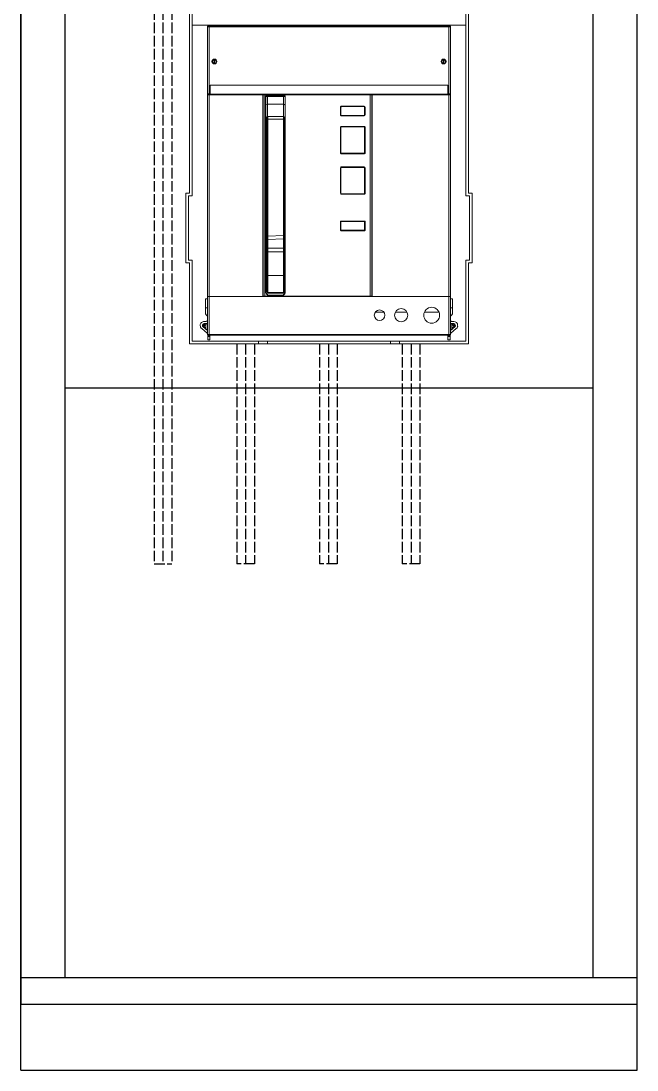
# Model space of a CAD drawing. Header units: millimetres. Extents: x -5 to 705, y -75 to 6326.
# Drawn here: x 0 to 700, y -75 to 1117 of the extents above; entities that cross this region are included whole.
import ezdxf

# ---------------------------------------------------------------- set-up
doc = ezdxf.new("R2010")
doc.units = ezdxf.units.MM
doc.header["$MEASUREMENT"] = 0
doc.linetypes.add('ACAD_ISO02W100', pattern=[15, 12, -3])

msp = doc.modelspace()

# ---------------------------------------------------------------- linework, layer by layer
for p, q in [((0, 2200), (0, 0)), ((0, 2200), (0, 0)), ((0, -75), (0, 2200)), ((700, -75), (700, 2200)), ((50, 2170), (50, 30)), ((650, 30), (650, 2170)), ((50, 700), (650, 700)), ((0, 30), (700, 30)), ((0, 0), (700, 0)), ((0, -75), (700, -75))]:
    msp.add_line(p, q)
at = {"color": 3, "linetype": 'ACAD_ISO02W100'}
for p, q in [((151.3, 1985), (151.3, 500)), ((161.3, 1985), (161.3, 500)), ((171.3, 1985), (171.3, 500)), ((245.3, 750), (245.3, 500)), ((255.3, 750), (255.3, 500)), ((265.3, 750), (265.3, 500)), ((339.3, 750), (339.3, 500)), ((349.3, 750), (349.3, 500)), ((359.3, 750), (359.3, 500)), ((433.3, 750), (433.3, 500)), ((443.3, 750), (443.3, 500)), ((453.3, 750), (453.3, 500)), ((151.3, 500), (171.3, 500)), ((265.3, 500), (245.3, 500)), ((359.3, 500), (339.3, 500)), ((453.3, 500), (433.3, 500))]:
    msp.add_line(p, q, dxfattribs=at)
at = {"lineweight": 9, "transparency": 33554687}
for points in [[(194.5, 845), (190.5, 845), (190.5, 918), (194.5, 918), (194.5, 1175), (191.5, 1175), (191.5, 921), (187.5, 921), (187.5, 842), (191.5, 842), (191.5, 750), (508.5, 750), (508.5, 842), (512.5, 842), (512.5, 921), (508.5, 921), (508.5, 1175), (505.5, 1175), (505.5, 918), (509.5, 918), (509.5, 845), (505.5, 845), (505.5, 753), (194.5, 753)], [(485, 1034.2), (485, 1043.8), (215, 1043.8), (215, 1034.2), (215, 1033.7), (485, 1033.7)], [(227.6, 1033.5), (227.6, 1033)], [(490.5, 801), (488, 801)]]:
    msp.add_lwpolyline(points, close=True, dxfattribs=at)
for points in [[(194.5, 1112), (505.5, 1112)], [(219.4, 1073.5), (219.4, 1073), (219.4, 1068.5), (219.4, 1068)], [(220.2, 1068), (220.2, 1068.5), (220.2, 1073), (220.2, 1073.5)], [(479.8, 1073.5), (479.8, 1073), (479.8, 1068.5), (479.8, 1068)], [(480.6, 1068), (480.6, 1068.5), (480.6, 1073), (480.6, 1073.5)], [(488, 1033), (486, 1033), (399, 1033), (399, 803.8), (486, 803.8), (488, 803.8), (488, 1033), (488, 1042.5)], [(212, 803.8), (214, 803.8), (274.7, 803.8), (274.7, 1033), (214, 1033), (212, 1033)], [(275.2, 1033), (273.2, 1033)], [(275.2, 1025), (274.7, 1025)], [(396.6, 804), (398.5, 804), (398.5, 1033), (396.6, 1033), (277.1, 1033), (275.2, 1033), (275.2, 804)], [(278.2, 1031.2), (278.2, 1031)], [(278.2, 1027.8), (278.2, 1031)], [(278.2, 1027.8), (278.2, 808.5), (278.2, 808)], [(279.2, 1032), (279.1, 1032)], [(398.5, 1026), (399, 1026)], [(472.4, 1033.5), (472.4, 1033)], [(299.4, 997.8), (299.4, 997.8)], [(385.6, 996.5), (390, 996.5)], [(299.4, 971), (299.4, 971)], [(398.5, 976.3), (399, 976.3)], [(398.5, 971.7), (399, 971.7)], [(398.5, 967.5), (399, 967.5)], [(275.2, 965), (274.7, 965)], [(398.5, 959.5), (399, 959.5)], [(299.4, 944.1), (299.4, 944.1)], [(385.6, 951), (385.6, 950.7), (385.6, 950.5), (385.6, 950.5)], [(398.5, 925.5), (399, 925.5)], [(299.4, 917.2), (299.4, 917.2)], [(398.5, 914.5), (399, 914.5)], [(398.5, 906), (399, 906)], [(275.2, 866.5), (274.7, 866.5)], [(278.2, 860.9), (278.2, 860.7)], [(279.4, 862.1), (279.3, 862)], [(300.2, 862), (299.5, 862)], [(398.5, 852.5), (399, 852.5)], [(300.2, 835.3), (299.4, 835.3)], [(299.4, 834.7), (299.4, 834.7), (299.4, 834.6)], [(275.2, 831.5), (274.7, 831.5)], [(299.8, 834.1), (299.9, 834.1)], [(299.9, 834), (300, 834), (300, 834), (300, 834), (300.1, 834)], [(398.5, 831), (399, 831)], [(300.2, 817.2), (299.4, 817.2)], [(299.4, 816), (299.4, 816.1)], [(209.5, 801), (212, 801), (209.5, 801), (209.5, 791), (209.5, 786), (209.5, 785.4)], [(275.2, 808), (274.7, 808)], [(275.2, 804), (277.1, 804), (396.6, 804)], [(280.1, 805.2), (280.3, 805)], [(298.7, 805.5), (298.3, 805)], [(399, 808), (398.5, 808)], [(488, 803.8), (488, 786)], [(490.5, 785.4), (490.5, 786), (490.5, 791), (490.5, 801)], [(212, 781.5), (210.5, 782.9)], [(412.4, 786), (402.6, 786)], [(438.6, 786), (425.4, 786)], [(475, 786), (458.5, 786)], [(488, 785.4), (488, 785.4)], [(489.5, 782.9), (488, 781.5)], [(205.4, 767.3), (211.5, 762.1)], [(207, 769.2), (212, 765)], [(210.2, 771.3), (210.2, 767.4), (210.2, 771.3)], [(488, 765), (493, 769.2)], [(488.5, 762.1), (494.6, 767.3)], [(489.7, 767.4), (489.7, 771.3)], [(212.2, 760.2), (212.2, 758.9), (212.2, 758.2), (212.2, 754.5), (214.7, 754.5), (214.7, 758.2), (214.7, 758.9), (214.7, 760)], [(485.2, 760), (485.2, 758.9), (485.2, 758.2), (485.2, 754.5), (487.7, 754.5), (487.7, 758.2), (487.7, 758.9)], [(487.7, 760.2), (487.7, 758.9)]]:
    msp.add_lwpolyline(points, dxfattribs=at)
for points in [[(212, 1110.3, -0.41422), (212.7, 1111), (487.3, 1111, -0.41422), (488, 1110.3), (488, 1043), (488, 1030.5), (488, 814.5), (488, 803.8), (486, 803.8), (214, 803.8), (212, 803.8), (212, 1033), (212, 1034.2), (212, 1110.3), (212, 1111), (212.7, 1111), (487.3, 1111), (488, 1111), (488, 1110.3), (488, 1034.2, -0.417715), (487.3, 1033.5), (486.1, 1033.5), (213.9, 1033.5), (212.7, 1033.5, -0.414564), (212, 1034.2)], [(279.2, 1032), (299.2, 1032, -0.414706), (300.2, 1031), (300.2, 808.4), (300.2, 808.1)], [(299.4, 809.4), (299.4, 827.4), (299.4, 854.6), (299.4, 859.6), (299.4, 870), (299.4, 873), (299.4, 1005.3), (299.4, 1007.3, 0.413711), (298.4, 1008.3), (280.4, 1008.3, 0.414706), (279.4, 1007.3), (279.4, 1005.3), (279.4, 872.5), (279.4, 869.4), (279.4, 859.6), (279.4, 854.6), (279.4, 827.4), (279.4, 809.3, 0.414706), (280.4, 808.3), (298.4, 808.3, 0.064698), (298.7, 808.3, 0.08559), (298.9, 808.4)], [(390.5, 996), (390.5, 967, -0.414706), (390, 966.5), (364, 966.5, -0.414706), (363.5, 967), (363.5, 996, -0.414706), (364, 996.5), (385.6, 996.5), (385.6, 996.6), (385.6, 996.8), (385.6, 997)], [(390.5, 950.2), (390.5, 950), (390.5, 921, -0.410301), (390, 920.5), (364, 920.5, -0.414706), (363.5, 921), (363.5, 950, -0.410301), (364, 950.5), (385.6, 950.5), (390, 950.5), (390, 950.5)], [(488, 803.8), (488, 760.7, -0.417715), (487.3, 760), (486, 760), (214, 760), (212.7, 760, -0.415966), (212, 760.7), (212, 803.8)], [(278.2, 809, 0.412994), (280.2, 807), (298.2, 807, 0.4125), (300.2, 809)], [(210.3, 775.5), (208.2, 775.5, 0.414267), (203.7, 771), (203.7, 770.7)], [(496.2, 770.7), (496.2, 771, 0.413996), (491.7, 775.5), (489.7, 775.5)], [(210.3, 773), (208.2, 773, 0.414211), (206.3, 771), (206.3, 770.7)], [(493.7, 770.7), (493.7, 771, 0.414211), (491.7, 773), (489.7, 773)]]:
    msp.add_lwpolyline(points, format="xyb", dxfattribs=at)
at = {"lineweight": 5, "transparency": 33554687}
for points in [[(213.9, 1034.2), (213.9, 1110.3), (212, 1110.3)], [(213.9, 1110.3), (486.1, 1110.3)], [(486.1, 1034.2), (486.1, 1110.3), (488, 1110.3)], [(212, 1034.2), (213.9, 1034.2), (215, 1034.2)], [(214, 760.7), (214, 803.8), (214, 1033)], [(277.1, 804), (277.1, 1033)], [(280.2, 1008.2), (280.2, 1022.2), (280.2, 1031), (279.2, 1031), (278.4, 1031), (278.2, 1031)], [(280.2, 1032), (280.2, 1031), (298.2, 1031), (298.2, 1032)], [(300.2, 1031), (300.1, 1031), (299.3, 1031), (298.2, 1031), (298.2, 1022.2), (298.2, 1008.3)], [(396.6, 804), (396.6, 1033)], [(485, 1034.2), (486.1, 1034.2), (488, 1034.2)], [(488, 760.7), (486, 760.7), (486, 803.8), (486, 1033)], [(280.2, 1022.2), (298.2, 1022.2)], [(363.5, 1019), (363, 1019), (363, 1010), (363.5, 1010)], [(390.5, 1019), (391, 1019), (391, 1010), (390.5, 1010)], [(279.4, 1005.3), (280.4, 1005.3), (280.4, 1006.7), (280.4, 1007.8), (280.4, 1008.3)], [(298.4, 1005.3), (298.4, 1006.8), (298.4, 1008), (298.4, 1008.3), (298.4, 1008.3)], [(299.4, 1005.3), (298.4, 1005.3), (298.4, 873), (299.4, 873)], [(278.2, 1000.1), (279.4, 1000.1)], [(299.5, 1000.1), (300.2, 1000.1)], [(363.5, 996), (363, 996)], [(391, 996), (391, 967), (390.5, 967)], [(390.5, 996), (391, 996)], [(364, 966), (364, 966.4), (364, 966.5), (364, 966.5)], [(278.2, 944), (279.4, 944)], [(299.5, 944), (300.2, 944)], [(363.5, 921), (363, 921), (363, 950), (363.5, 950)], [(390, 951), (385.6, 951)], [(390.5, 950), (391, 950), (391, 921), (390.5, 921)], [(363.5, 879.5), (363, 879.5), (363, 888.5), (363.5, 888.5)], [(390.5, 888.5), (391, 888.5), (391, 879.5), (390.5, 879.5)], [(298.4, 858.8), (280.4, 858.8), (280.4, 868.6), (298.4, 869.2)], [(280.4, 858.8), (280.4, 854.7)], [(298.4, 827.5), (280.4, 827.5), (280.4, 854.7), (298.4, 854.7)], [(299.5, 834.5), (299.4, 834.7), (299.4, 834.7)], [(280.4, 808.3), (280.4, 827.5)], [(299.4, 833.2), (299.5, 832.8), (299.5, 832.5), (299.6, 832.2), (299.7, 831.9), (299.9, 831.7), (300, 831.4), (300.2, 831.2)], [(299.4, 831.1), (299.7, 831.1)], [(300.2, 830.4), (299.4, 830.4)], [(300.2, 827.2), (299.4, 827.2)], [(299.6, 823.7), (299.5, 823.7), (299.4, 823.8)], [(299.4, 823.2), (299.8, 823.1), (300.2, 823)], [(300.2, 822.7), (299.4, 822.7)], [(300.2, 826.3), (299.9, 826.1), (299.7, 825.9), (299.6, 825.8), (299.5, 825.7)], [(300.2, 834.2), (299.6, 834.2)], [(300.2, 834), (300.1, 834)], [(300.2, 833.9), (300.1, 833.9)], [(299.4, 817), (299.6, 817.1), (299.8, 817.1), (300, 817.2), (300.2, 817.2)], [(399, 819), (398.5, 819)], [(298.3, 805), (280.3, 805), (280.3, 806.2), (280.2, 806.9), (280.2, 807)], [(298.2, 807), (298.2, 806.8), (298.2, 806.2), (298.3, 805)], [(209.5, 791), (212, 791)], [(490.5, 791), (488, 791)], [(208.2, 775.5), (208.2, 775.5)], [(210.2, 775.5), (210.2, 775.5)], [(489.8, 775.5), (489.7, 775.5)], [(491.8, 775.5), (491.7, 775.5)], [(206.2, 771), (207.1, 771)], [(206.2, 770.7), (207.1, 770.7)], [(208.7, 771), (207.1, 771), (207.1, 770.8), (210.2, 767.4)], [(491.3, 771), (492.9, 771), (492.9, 770.8), (489.7, 767.4)], [(491.8, 773), (491.7, 773)], [(493.7, 771), (492.9, 771)], [(493.7, 770.8), (492.9, 770.8)], [(212, 760.7), (214, 760.7), (486, 760.7)], [(214.7, 758.9), (212.2, 758.9)], [(214.7, 758.2), (212.2, 758.2)], [(214, 760), (214, 760.7)], [(270, 750), (270, 753)], [(280, 750), (280, 753)], [(420, 750), (420, 753)], [(430, 750), (430, 753)], [(485.2, 758.9), (487.7, 758.9)], [(485.2, 758.2), (487.7, 758.2)], [(486, 760), (486, 760.7)]]:
    msp.add_lwpolyline(points, dxfattribs=at)
for points in [[(391, 1019, 0.412502), (390, 1020), (364, 1020, 0.414694), (363, 1019)], [(298.4, 808.3), (298.4, 827.5), (298.4, 854.7), (298.4, 858.8), (298.4, 869.2, -0.002304), (298.4, 873), (280.4, 872.5), (280.4, 1005.3), (298.4, 1005.3)], [(363, 1010, 0.414943), (364, 1009), (390, 1009, 0.413711), (391, 1010)], [(390, 997), (385.6, 997), (364, 997, 0.415926), (363, 996), (363, 967), (363.5, 967)], [(391, 967, -0.414706), (390, 966), (364, 966, -0.415926), (363, 967)], [(363, 950, -0.412502), (364, 951), (385.6, 951)], [(364, 920.5), (364, 920.5), (364, 920.4), (364, 920), (390, 920, 0.414706), (391, 921)], [(363, 888.5, -0.416913), (364, 889.5), (390, 889.5, -0.416913), (391, 888.5)], [(279.4, 872.5), (280.4, 872.5, 0.001125), (280.4, 868.6)], [(391, 879.5, -0.414706), (390, 878.5), (364, 878.5, -0.414706), (363, 879.5)]]:
    msp.add_lwpolyline(points, format="xyb", dxfattribs=at)
at = {"lineweight": 9, "transparency": 33554687}
for points in [[(390.5, 1010), (390.5, 1019, 0.414706), (390, 1019.5), (364, 1019.5, 0.410301), (363.5, 1019), (363.5, 1010, 0.414706), (364, 1009.5), (390, 1009.5, 0.410301)], [(364, 889, 0.414706), (363.5, 888.5), (363.5, 879.5, 0.414706), (364, 879), (390, 879, 0.414706), (390.5, 879.5), (390.5, 888.5, 0.414706), (390, 889)]]:
    msp.add_lwpolyline(points, format="xyb", close=True, dxfattribs=at)
for centre, radius in [((219.8, 1070.8), 2.75), ((480.2, 1070.7), 2.75), ((407.5, 782.5), 6.01), ((432, 782.5), 7.5), ((466.7, 782.5), 9)]:
    msp.add_circle(centre, radius, dxfattribs=at)
for centre, radius, start, end in [((219.8, 1070.8), 2.25, 100.1716, 190.3308), ((480.2, 1070.7), 2.25, 100.3947, 190.1077), ((219.8, 1070.7), 2.25, 280.2935, 10.3295), ((480.2, 1070.8), 2.26, 280.405, 10.2181), ((399, 978), 0.5, 89.9519, 180.0481), ((399, 819), 0.5, 179.9492, 270.0508), ((207.5, 770.5), 1.24, 190.6667, 197.4058), ((208.8, 771), 2.62, 197.9597, 203.7492), ((204.4, 774.1), 2.97, 319.0828, 324.0098)]:
    msp.add_arc(centre, radius, start, end, dxfattribs=at)
at = {"lineweight": 5, "transparency": 33554687}
for centre, radius, start, end in [((364, 921), 0.998, 179.8802, 269.7818), ((293.3, 839.8), 14.7, 294.7594, 298.0092)]:
    msp.add_arc(centre, radius, start, end, dxfattribs=at)
for points in [[(213.9, 1111), (213.9, 1111), (213.9, 1110.7), (213.9, 1110.3)], [(486.1, 1110.3), (486.1, 1110.7), (486.1, 1111), (486.1, 1111)], [(213.9, 1034.2), (213.9, 1033.8), (213.9, 1033.5), (213.9, 1033.5)], [(486.1, 1033.5), (486.1, 1033.5), (486.1, 1033.8), (486.1, 1034.2)], [(280.2, 1022.2), (279.1, 1022.2), (278.2, 1021.7), (278.2, 1021.1)], [(300.2, 1021.1), (300.2, 1021.7), (299.3, 1022.2), (298.2, 1022.2)], [(390, 1019.5), (390, 1019.5), (390, 1019.7), (390, 1020)], [(300.2, 1000.6), (300.2, 1001), (299.9, 1001.4), (299.5, 1001.5)], [(364, 1009), (364, 1009.3), (364, 1009.5), (364, 1009.5)], [(390, 1009), (390, 1009.3), (390, 1009.5), (390, 1009.5)], [(364, 996.5), (364, 996.5), (364, 996.7), (364, 997)], [(390, 996.5), (390, 996.5), (390, 996.8), (390, 997)], [(390, 966), (390, 966.3), (390, 966.5), (390, 966.5)], [(390, 950.5), (390, 950.5), (390, 950.8), (390, 951)], [(391, 950), (391, 950.6), (390.6, 951), (390, 951)], [(300.2, 932), (300.2, 932.4), (299.9, 932.9), (299.5, 933.1)], [(300.2, 930), (300.2, 930.4), (299.9, 930.9), (299.5, 931.1)], [(300.2, 928.6), (300.2, 928.7), (299.9, 928.9), (299.5, 929)], [(390, 920), (390, 920.3), (390, 920.5), (390, 920.5)], [(279.4, 871.3), (278.7, 871.3), (278.2, 871.1), (278.2, 870.9)], [(300.2, 870.9), (300.2, 871), (299.9, 871.2), (299.5, 871.3)]]:
    msp.add_open_spline(points, degree=3, dxfattribs=at)
at = {"lineweight": 9, "transparency": 33554687}
for points in [[(488, 1110.3), (488, 1110.7), (487.7, 1111), (487.3, 1111)], [(222, 1071.2), (221.9, 1072), (221.1, 1072.8), (220.2, 1073)], [(482.4, 1071.2), (482.3, 1072), (481.5, 1072.8), (480.6, 1073)], [(217.6, 1070.4), (217.7, 1069.5), (218.5, 1068.7), (219.4, 1068.5)], [(219.4, 1068), (219.6, 1068), (220, 1068), (220.2, 1068)], [(478, 1070.4), (478.1, 1069.5), (478.9, 1068.7), (479.8, 1068.5)], [(479.8, 1068), (479.9, 1068), (480.1, 1068), (480.2, 1068)], [(217.9, 1033.5), (219, 1032.8), (220.6, 1032.8), (221.7, 1033.5)], [(279.1, 1032), (278.7, 1031.9), (278.3, 1031.6), (278.2, 1031.2)], [(478.3, 1033.5), (479.4, 1032.8), (481, 1032.8), (482.1, 1033.5)], [(390, 996.5), (390, 996.5), (390, 996.5), (390, 996.5)], [(390, 996.5), (390.1, 996.5), (390.1, 996.5), (390.1, 996.5)], [(390.1, 996.5), (390.1, 996.5), (390.1, 996.5), (390.1, 996.5)], [(390.1, 996.5), (390.1, 996.5), (390.2, 996.5), (390.2, 996.5)], [(390.2, 996.5), (390.2, 996.5), (390.2, 996.5), (390.2, 996.5)], [(390.2, 996.5), (390.2, 996.5), (390.2, 996.5), (390.2, 996.5)], [(390.2, 996.5), (390.3, 996.5), (390.3, 996.5), (390.3, 996.5)], [(390.3, 996.5), (390.3, 996.4), (390.3, 996.4), (390.3, 996.4)], [(390.3, 996.4), (390.3, 996.4), (390.3, 996.4), (390.4, 996.4)], [(390.4, 996.4), (390.4, 996.4), (390.4, 996.4), (390.4, 996.4)], [(390.4, 996.4), (390.4, 996.3), (390.4, 996.3), (390.4, 996.3)], [(390.4, 996.3), (390.4, 996.3), (390.4, 996.3), (390.4, 996.3)], [(390.4, 996.3), (390.4, 996.3), (390.4, 996.3), (390.4, 996.2)], [(390.4, 996.2), (390.5, 996.2), (390.5, 996.2), (390.5, 996.2)], [(390.5, 996.2), (390.5, 996.2), (390.5, 996.2), (390.5, 996.2)], [(390.5, 996.2), (390.5, 996.1), (390.5, 996.1), (390.5, 996.1)], [(390.5, 996.1), (390.5, 996.1), (390.5, 996.1), (390.5, 996.1)], [(390.5, 996.1), (390.5, 996.1), (390.5, 996), (390.5, 996)], [(398.5, 970), (398.5, 969.7), (398.7, 969.5), (399, 969.5)], [(390, 950.5), (390.1, 950.5), (390.1, 950.5), (390.1, 950.5)], [(390.1, 950.5), (390.1, 950.5), (390.1, 950.5), (390.1, 950.5)], [(390.1, 950.5), (390.1, 950.5), (390.2, 950.5), (390.2, 950.5)], [(390.2, 950.5), (390.2, 950.5), (390.2, 950.5), (390.2, 950.5)], [(390.2, 950.5), (390.2, 950.5), (390.2, 950.5), (390.2, 950.5)], [(390.2, 950.5), (390.3, 950.5), (390.3, 950.5), (390.3, 950.5)], [(390.3, 950.5), (390.3, 950.4), (390.3, 950.4), (390.3, 950.4)], [(390.3, 950.4), (390.3, 950.4), (390.3, 950.4), (390.4, 950.4)], [(390.4, 950.4), (390.4, 950.4), (390.4, 950.4), (390.4, 950.4)], [(390.4, 950.4), (390.4, 950.4), (390.4, 950.3), (390.4, 950.3)], [(390.4, 950.3), (390.4, 950.3), (390.4, 950.3), (390.4, 950.3)], [(390.4, 950.3), (390.4, 950.3), (390.4, 950.3), (390.4, 950.2)], [(390.5, 950.2), (390.5, 950.2), (390.5, 950.2), (390.5, 950.2)], [(390.5, 950.2), (390.5, 950.1), (390.5, 950.1), (390.5, 950.1)], [(390.5, 950.1), (390.5, 950.1), (390.5, 950.1), (390.5, 950.1)], [(390.5, 950.1), (390.5, 950.1), (390.5, 950), (390.5, 950)], [(279.3, 862), (278.8, 861.8), (278.3, 861.5), (278.2, 860.9)], [(278.2, 808), (278.5, 806.9), (279.3, 806), (280.1, 805.2)], [(300.2, 808.1), (300.1, 807.1), (299.4, 806.2), (298.7, 805.5)], [(209.5, 785.4), (209.4, 784.6), (209.9, 783.5), (210.5, 782.9)], [(210.3, 775.5), (210.9, 775.5), (211.7, 775.9), (212, 776.5)], [(212, 781.5), (212, 781.5), (212, 781.5), (212, 781.5)], [(203.7, 770.7), (203.7, 769.6), (204.4, 768), (205.4, 767.3)], [(206.3, 771.4), (206.3, 771.3), (206.2, 771.1), (206.3, 771)], [(206.3, 770.8), (206.2, 770.6), (206.3, 770.4), (206.3, 770.3)], [(206.3, 770.7), (206.2, 770.2), (206.5, 769.5), (207, 769.2)], [(206.4, 771.7), (206.4, 771.6), (206.3, 771.5), (206.3, 771.4)], [(206.6, 772.1), (206.5, 772), (206.5, 771.9), (206.4, 771.8)], [(206.4, 769.9), (206.5, 769.9), (206.5, 769.8), (206.5, 769.7)], [(206.5, 769.7), (206.6, 769.7), (206.6, 769.6), (206.6, 769.6)], [(211.6, 773.2), (210.8, 773), (210.2, 772.1), (210.2, 771.3)], [(211.6, 773.2), (210.8, 773), (210.2, 772.1), (210.2, 771.3)], [(210.2, 767.4), (210.2, 766.9), (210.5, 766.2), (211, 765.9)], [(210.2, 767.4), (210.2, 766.9), (210.5, 766.2), (211, 765.9)], [(210.3, 773), (210.7, 773), (211.6, 773.1), (212, 773.4)], [(489.7, 771.3), (489.8, 772.1), (489.2, 773), (488.4, 773.2)], [(489, 765.9), (489.5, 766.2), (489.8, 766.9), (489.7, 767.4)], [(212, 761.6), (211.9, 761.7), (211.7, 762), (211.5, 762.1)]]:
    msp.add_open_spline(points, degree=3, dxfattribs=at)
at = {"lineweight": 5, "transparency": 33554687}
for points, knots in [([(364, 1020), (364, 1019.9), (364, 1019.8), (364, 1019.6), (364, 1019.6), (364, 1019.5), (364, 1019.5), (364, 1019.5), (364, 1019.5), (364, 1019.5), (364, 1019.5), (364, 1019.5), (364, 1019.5), (364, 1019.5)], [0, 0, 0, 0, 0.000817765, 0.000817765, 0.001060487, 0.001060487, 0.001124477, 0.001124477, 0.001143708, 0.001143708, 0.001149926, 0.001149926, 0.00115425, 0.00115425, 0.00115425, 0.00115425]), ([(278.2, 1000.6), (278.2, 1000.7), (278.2, 1000.8), (278.2, 1000.9), (278.3, 1001), (278.4, 1001.2), (278.5, 1001.3), (278.8, 1001.5), (278.9, 1001.5), (279.2, 1001.6), (279.3, 1001.7), (279.4, 1001.7)], [0, 0, 0, 0, 0.000477154, 0.000477154, 0.001105931, 0.001105931, 0.002037148, 0.002037148, 0.002853253, 0.002853253, 0.003741766, 0.003741766, 0.003741766, 0.003741766]), ([(390, 997), (390.1, 997), (390.3, 997), (390.5, 996.9), (390.6, 996.9), (390.8, 996.7), (390.9, 996.6), (390.9, 996.4), (391, 996.3), (391, 996.2), (391, 996.1), (391, 996)], [0, 0, 0, 0, 0.000875435, 0.000875435, 0.001745625, 0.001745625, 0.0026709, 0.0026709, 0.003211223, 0.003211223, 0.003772153, 0.003772153, 0.003772153, 0.003772153]), ([(364, 951), (364, 950.9), (364, 950.8), (364, 950.6), (364, 950.6), (364, 950.5), (364, 950.5), (364, 950.5), (364, 950.5), (364, 950.5), (364, 950.5), (364, 950.5), (364, 950.5), (364, 950.5)], [0, 0, 0, 0, 0.000817765, 0.000817765, 0.001060487, 0.001060487, 0.001124477, 0.001124477, 0.001143708, 0.001143708, 0.001149926, 0.001149926, 0.00115425, 0.00115425, 0.00115425, 0.00115425]), ([(278.2, 932), (278.2, 932.1), (278.2, 932.2), (278.3, 932.4), (278.3, 932.5), (278.5, 932.8), (278.7, 932.9), (279, 933.2), (279.2, 933.2), (279.4, 933.3)], [0, 0, 0, 0, 0.000717353, 0.000717353, 0.001677083, 0.001677083, 0.003010689, 0.003010689, 0.004349234, 0.004349234, 0.004349234, 0.004349234]), ([(278.2, 930), (278.2, 930.1), (278.2, 930.2), (278.3, 930.4), (278.3, 930.5), (278.5, 930.8), (278.7, 930.9), (279, 931.2), (279.2, 931.3), (279.4, 931.3)], [0, 0, 0, 0, 0.000716709, 0.000716709, 0.001668528, 0.001668528, 0.002989858, 0.002989858, 0.004336565, 0.004336565, 0.004336565, 0.004336565]), ([(278.2, 928.6), (278.2, 928.6), (278.2, 928.6), (278.2, 928.6), (278.2, 928.7), (278.2, 928.7), (278.2, 928.7), (278.3, 928.8), (278.4, 928.8), (278.7, 928.9), (279, 929), (279.4, 929.1)], [0, 0, 0, 0, 0.000087804, 0.000087804, 0.000193864, 0.000193864, 0.000375103, 0.000375103, 0.00080341, 0.00080341, 0.002548891, 0.002548891, 0.002548891, 0.002548891]), ([(364, 889.5), (364, 889.4), (364, 889.3), (364, 889.1), (364, 889.1), (364, 889), (364, 889), (364, 889), (364, 889), (364, 889), (364, 889), (364, 889), (364, 889), (364, 889)], [0, 0, 0, 0, 0.000813217, 0.000813217, 0.001059185, 0.001059185, 0.001124454, 0.001124454, 0.001144116, 0.001144116, 0.001150473, 0.001150473, 0.001155055, 0.001155055, 0.001155055, 0.001155055]), ([(390, 889.5), (390, 889.4), (390, 889.3), (390, 889.1), (390, 889.1), (390, 889), (390, 889), (390, 889), (390, 889), (390, 889), (390, 889), (390, 889), (390, 889), (390, 889), (390, 889), (390, 889)], [0, 0, 0, 0, 0.000748337, 0.000748337, 0.000970301, 0.000970301, 0.00104087, 0.00104087, 0.001067023, 0.001067023, 0.00107724, 0.00107724, 0.001081404, 0.001081404, 0.001085144, 0.001085144, 0.001085144, 0.001085144]), ([(364, 879), (364, 879), (364, 879), (364, 879), (364, 879), (364, 879), (364, 879), (364, 879), (364, 879), (364, 878.9), (364, 878.7), (364, 878.5)], [0, 0, 0, 0, 0.000000854, 0.000000854, 0.0000017228, 0.0000017228, 0.0000049465, 0.0000049465, 0.0000275107, 0.0000275107, 0.000158102, 0.000158102, 0.000158102, 0.000158102]), ([(390, 879), (390, 879), (390, 879), (390, 879), (390, 879), (390, 879), (390, 879), (390, 879), (390, 879), (390, 879), (390, 879), (390, 878.9), (390, 878.7), (390, 878.5)], [0, 0, 0, 0, 0.0000019709, 0.0000019709, 0.0000044387, 0.0000044387, 0.0000089207, 0.0000089207, 0.000020244, 0.000020244, 0.0000617747, 0.0000617747, 0.000471727, 0.000471727, 0.000471727, 0.000471727]), ([(280.4, 868.6), (280.3, 868.6), (280.1, 868.7), (279.8, 868.8), (279.7, 868.8), (279.6, 869), (279.5, 869.1), (279.5, 869.2), (279.5, 869.2), (279.4, 869.3), (279.4, 869.4), (279.4, 869.4)], [0, 0, 0, 0, 0.001214472, 0.001214472, 0.002294882, 0.002294882, 0.003077454, 0.003077454, 0.003455418, 0.003455418, 0.003835394, 0.003835394, 0.003835394, 0.003835394]), ([(280.4, 858.8), (280.3, 858.8), (280.1, 858.9), (279.8, 859), (279.7, 859.1), (279.6, 859.2), (279.5, 859.3), (279.5, 859.4), (279.5, 859.4), (279.4, 859.5), (279.4, 859.6), (279.4, 859.6)], [0, 0, 0, 0, 0.001235587, 0.001235587, 0.002305692, 0.002305692, 0.003086111, 0.003086111, 0.003465041, 0.003465041, 0.003847924, 0.003847924, 0.003847924, 0.003847924]), ([(299.4, 870), (299.4, 869.9), (299.4, 869.8), (299.4, 869.7), (299.3, 869.6), (299.2, 869.5), (299.1, 869.4), (298.9, 869.3), (298.8, 869.3), (298.6, 869.2), (298.5, 869.2), (298.4, 869.2)], [0, 0, 0, 0, 0.000547199, 0.000547199, 0.001144764, 0.001144764, 0.001911213, 0.001911213, 0.002573071, 0.002573071, 0.003284068, 0.003284068, 0.003284068, 0.003284068]), ([(299.4, 859.6), (299.4, 859.5), (299.4, 859.5), (299.4, 859.3), (299.3, 859.2), (299.2, 859.1), (299.1, 859), (298.9, 858.9), (298.8, 858.9), (298.6, 858.9), (298.5, 858.8), (298.4, 858.8)], [0, 0, 0, 0, 0.000547199, 0.000547199, 0.001144764, 0.001144764, 0.001911213, 0.001911213, 0.002573071, 0.002573071, 0.003284068, 0.003284068, 0.003284068, 0.003284068]), ([(279.4, 854.6), (279.4, 854.6), (279.4, 854.6), (279.4, 854.6), (279.4, 854.6), (279.4, 854.6), (279.4, 854.6), (279.5, 854.6), (279.5, 854.6), (279.5, 854.6), (279.5, 854.6), (279.7, 854.6), (280, 854.7), (280.4, 854.7)], [0, 0, 0, 0, 0.0000039668, 0.0000039668, 0.0000091276, 0.0000091276, 0.0000188227, 0.0000188227, 0.0000442779, 0.0000442779, 0.0001428922, 0.0001428922, 0.0009106876, 0.0009106876, 0.0009106876, 0.0009106876]), ([(298.4, 854.7), (298.7, 854.7), (298.9, 854.7), (299.2, 854.6), (299.3, 854.6), (299.4, 854.6), (299.4, 854.6), (299.4, 854.6), (299.4, 854.6), (299.4, 854.6), (299.4, 854.6), (299.4, 854.6), (299.4, 854.6), (299.4, 854.6), (299.4, 854.6), (299.4, 854.6)], [0, 0, 0, 0, 0.001611351, 0.001611351, 0.002089559, 0.002089559, 0.002238904, 0.002238904, 0.002293908, 0.002293908, 0.002314517, 0.002314517, 0.002322889, 0.002322889, 0.002330587, 0.002330587, 0.002330587, 0.002330587]), ([(300.1, 833.9), (300, 833.9), (299.9, 833.9), (299.8, 834), (299.7, 834), (299.6, 834.1), (299.6, 834.2), (299.5, 834.3), (299.5, 834.4), (299.5, 834.5)], [0, 0, 0, 0, 0.000659597, 0.000659597, 0.001139193, 0.001139193, 0.001609917, 0.001609917, 0.002335517, 0.002335517, 0.002335517, 0.002335517]), ([(279.4, 827.4), (279.4, 827.4), (279.4, 827.4), (279.4, 827.4), (279.4, 827.4), (279.4, 827.4), (279.4, 827.4), (279.5, 827.4), (279.5, 827.5), (279.5, 827.5), (279.5, 827.5), (279.7, 827.5), (280, 827.5), (280.4, 827.5)], [0, 0, 0, 0, 0.0000039751, 0.0000039751, 0.0000092127, 0.0000092127, 0.0000191653, 0.0000191653, 0.000045645, 0.000045645, 0.0001503104, 0.0001503104, 0.000941092, 0.000941092, 0.000941092, 0.000941092]), ([(298.4, 827.5), (298.7, 827.5), (299, 827.5), (299.2, 827.5), (299.3, 827.5), (299.4, 827.5), (299.4, 827.5), (299.4, 827.5), (299.4, 827.5), (299.4, 827.4), (299.4, 827.4), (299.4, 827.4), (299.4, 827.4), (299.4, 827.4), (299.4, 827.4), (299.4, 827.4)], [0, 0, 0, 0, 0.001902462, 0.001902462, 0.002550134, 0.002550134, 0.002750821, 0.002750821, 0.002819142, 0.002819142, 0.002843529, 0.002843529, 0.002853424, 0.002853424, 0.002862497, 0.002862497, 0.002862497, 0.002862497]), ([(299.7, 831.1), (299.7, 831.1), (299.6, 831.2), (299.5, 831.3), (299.5, 831.4), (299.4, 831.4)], [0, 0, 0, 0, 0.0003692965, 0.0003692965, 0.0007392676, 0.0007392676, 0.0007392676, 0.0007392676]), ([(299.4, 826), (299.5, 826), (299.5, 825.9), (299.5, 825.8), (299.5, 825.8), (299.5, 825.7)], [0, 0, 0, 0, 0.0002329471, 0.0002329471, 0.0004661563, 0.0004661563, 0.0004661563, 0.0004661563]), ([(299.5, 825.7), (299.5, 825.7), (299.5, 825.7), (299.5, 825.7), (299.5, 825.7), (299.4, 825.8)], [0, 0, 0, 0, 0.00004166667, 0.00004166667, 0.0000825193, 0.0000825193, 0.0000825193, 0.0000825193]), ([(299.6, 823.7), (299.6, 823.7), (299.6, 823.6), (299.6, 823.5), (299.6, 823.5), (299.5, 823.4), (299.5, 823.4), (299.4, 823.3)], [0, 0, 0, 0, 0.0002524321, 0.0002524321, 0.0006177843, 0.0006177843, 0.0009898407, 0.0009898407, 0.0009898407, 0.0009898407]), ([(299.6, 823.7), (299.6, 823.7), (299.7, 823.7), (299.7, 823.7), (299.7, 823.7), (299.9, 823.6), (300, 823.5), (300.2, 823.4)], [0, 0, 0, 0, 0.000059179, 0.000059179, 0.000242513, 0.000242513, 0.001183152, 0.001183152, 0.001183152, 0.001183152]), ([(300, 831.4), (300, 831.4), (299.9, 831.3), (299.8, 831.2), (299.7, 831.1), (299.7, 831.1)], [0, 0, 0, 0, 0.0004157562, 0.0004157562, 0.0008241279, 0.0008241279, 0.0008241279, 0.0008241279]), ([(300.2, 830.8), (300.1, 830.8), (300, 830.9), (299.9, 831), (299.8, 831.1), (299.7, 831.1)], [0, 0, 0, 0, 0.000597567, 0.000597567, 0.001149327, 0.001149327, 0.001149327, 0.001149327]), ([(207, 769.2), (206.9, 769.2), (206.9, 769.3), (206.8, 769.4), (206.8, 769.4), (206.8, 769.6), (206.8, 769.7), (206.8, 769.9), (206.8, 770.1), (206.9, 770.4), (207, 770.6), (207.1, 770.7)], [0, 0, 0, 0, 0.000332256, 0.000332256, 0.000760851, 0.000760851, 0.001476329, 0.001476329, 0.002477306, 0.002477306, 0.003537401, 0.003537401, 0.003537401, 0.003537401]), ([(207.1, 771), (207.1, 771.4), (207.2, 771.8), (207.4, 772.4), (207.5, 772.6), (207.7, 772.8), (207.8, 772.9), (208, 772.9), (208, 773), (208.1, 773), (208.2, 773), (208.2, 773)], [0, 0, 0, 0, 0.003072087, 0.003072087, 0.005207854, 0.005207854, 0.006446242, 0.006446242, 0.007024454, 0.007024454, 0.007597996, 0.007597996, 0.007597996, 0.007597996]), ([(208.7, 771), (208.7, 771.3), (208.7, 771.6), (208.9, 772.2), (209.1, 772.4), (209.4, 772.7), (209.6, 772.8), (209.8, 772.9), (209.9, 772.9), (210.1, 773), (210.2, 773), (210.2, 773)], [0, 0, 0, 0, 0.00236881, 0.00236881, 0.004513096, 0.004513096, 0.006124333, 0.006124333, 0.00690887, 0.00690887, 0.007701598, 0.007701598, 0.007701598, 0.007701598]), ([(210.2, 771.3), (210.1, 771.2), (209.8, 771.1), (209.2, 771), (208.9, 771), (208.7, 771)], [0, 0, 0, 0, 0.001486777, 0.001486777, 0.003075397, 0.003075397, 0.003075397, 0.003075397]), ([(489.7, 773), (489.9, 773), (490.1, 773), (490.4, 772.8), (490.5, 772.7), (490.8, 772.5), (491, 772.3), (491.2, 771.9), (491.2, 771.8), (491.3, 771.4), (491.3, 771.2), (491.3, 771)], [0, 0, 0, 0, 0.001169305, 0.001169305, 0.002434201, 0.002434201, 0.004018517, 0.004018517, 0.005293975, 0.005293975, 0.006653089, 0.006653089, 0.006653089, 0.006653089]), ([(491.3, 771), (491.1, 771), (490.9, 771), (490.3, 771.1), (490, 771.2), (489.7, 771.3)], [0, 0, 0, 0, 0.001294367, 0.001294367, 0.003083396, 0.003083396, 0.003083396, 0.003083396]), ([(491.7, 773), (491.8, 773), (491.9, 773), (492.1, 772.9), (492.2, 772.9), (492.4, 772.7), (492.5, 772.6), (492.7, 772.2), (492.8, 772), (492.9, 771.5), (492.9, 771.3), (492.9, 771)], [0, 0, 0, 0, 0.000635446, 0.000635446, 0.001376266, 0.001376266, 0.002478148, 0.002478148, 0.003947661, 0.003947661, 0.005491578, 0.005491578, 0.005491578, 0.005491578]), ([(492.9, 770.8), (493.1, 770.5), (493.2, 770.2), (493.2, 769.8), (493.2, 769.6), (493.2, 769.4), (493.2, 769.4), (493.1, 769.3), (493.1, 769.3), (493.1, 769.3), (493.1, 769.2), (493, 769.2)], [0, 0, 0, 0, 0.002340147, 0.002340147, 0.003803368, 0.003803368, 0.004486, 0.004486, 0.004799977, 0.004799977, 0.005105455, 0.005105455, 0.005105455, 0.005105455])]:
    msp.add_open_spline(points, degree=3, knots=knots, dxfattribs=at)
at = {"lineweight": 9, "transparency": 33554687}
for points, knots in [([(299.5, 834.6), (299.4, 834.6), (299.4, 834.6), (299.4, 834.6), (299.4, 834.6), (299.4, 834.6)], [0, 0, 0, 0, 0.0000668035, 0.0000668035, 0.000134985, 0.000134985, 0.000134985, 0.000134985]), ([(299.5, 834.5), (299.5, 834.5), (299.5, 834.5), (299.5, 834.6), (299.5, 834.6), (299.5, 834.6)], [0, 0, 0, 0, 0.0000761424, 0.0000761424, 0.0001427684, 0.0001427684, 0.0001427684, 0.0001427684]), ([(299.5, 834.5), (299.5, 834.5), (299.5, 834.4), (299.5, 834.4), (299.5, 834.4), (299.5, 834.4)], [0, 0, 0, 0, 0.0000303934, 0.0000303934, 0.00009410566, 0.00009410566, 0.00009410566, 0.00009410566]), ([(299.5, 834.5), (299.5, 834.5), (299.5, 834.5), (299.5, 834.5), (299.5, 834.5), (299.5, 834.5)], [0, 0, 0, 0, 0.0000644562, 0.0000644562, 0.0001269184, 0.0001269184, 0.0001269184, 0.0001269184]), ([(299.5, 834.4), (299.5, 834.4), (299.5, 834.4), (299.5, 834.3), (299.5, 834.3), (299.5, 834.3)], [0, 0, 0, 0, 0.0000625, 0.0000625, 0.0001249798, 0.0001249798, 0.0001249798, 0.0001249798]), ([(299.5, 834.4), (299.5, 834.4), (299.5, 834.4), (299.5, 834.4), (299.5, 834.4), (299.5, 834.4)], [0, 0, 0, 0, 0.0000465872, 0.0000465872, 0.0001002416, 0.0001002416, 0.0001002416, 0.0001002416]), ([(299.5, 834.2), (299.5, 834.3), (299.5, 834.3), (299.5, 834.3), (299.5, 834.3), (299.5, 834.3)], [0, 0, 0, 0, 0.00002304779, 0.00002304779, 0.00005941601, 0.00005941601, 0.00005941601, 0.00005941601]), ([(299.5, 834.3), (299.5, 834.3), (299.5, 834.3), (299.5, 834.3), (299.5, 834.3), (299.5, 834.3), (299.5, 834.3), (299.5, 834.3)], [0, 0, 0, 0, 0.00004658475, 0.00004658475, 0.0000699312, 0.0000699312, 0.00009551996, 0.00009551996, 0.00009551996, 0.00009551996]), ([(299.5, 834.3), (299.5, 834.3), (299.5, 834.3), (299.5, 834.3), (299.5, 834.3), (299.5, 834.3)], [0, 0, 0, 0, 0.0000590979, 0.0000590979, 0.0001182086, 0.0001182086, 0.0001182086, 0.0001182086]), ([(299.5, 834.2), (299.5, 834.2), (299.5, 834.2), (299.6, 834.2), (299.6, 834.2), (299.6, 834.2)], [0, 0, 0, 0, 0.0000594446, 0.0000594446, 0.0001198305, 0.0001198305, 0.0001198305, 0.0001198305]), ([(299.6, 834.2), (299.6, 834.2), (299.6, 834.2), (299.6, 834.2), (299.6, 834.1), (299.6, 834.1), (299.6, 834.1), (299.6, 834.1), (299.6, 834.1), (299.6, 834.1), (299.6, 834.1), (299.6, 834.1)], [0, 0, 0, 0, 0.00001164863, 0.00001164863, 0.00003638939, 0.00003638939, 0.00004797711, 0.00004797711, 0.00005527583, 0.00005527583, 0.00006378161, 0.00006378161, 0.00006378161, 0.00006378161]), ([(299.6, 834.2), (299.6, 834.2), (299.6, 834.2), (299.6, 834.2), (299.6, 834.2), (299.6, 834.2), (299.6, 834.2), (299.6, 834.2), (299.6, 834.2), (299.6, 834.2)], [0, 0, 0, 0, 0.00002104425, 0.00002104425, 0.00003901919, 0.00003901919, 0.0000607348, 0.0000607348, 0.00008314882, 0.00008314882, 0.00008314882, 0.00008314882]), ([(299.6, 834.2), (299.6, 834.2), (299.6, 834.2), (299.6, 834.2), (299.6, 834.2), (299.6, 834.2)], [0, 0, 0, 0, 0.00001227616, 0.00001227616, 0.00003928371, 0.00003928371, 0.00003928371, 0.00003928371]), ([(299.6, 834.2), (299.6, 834.2), (299.6, 834.2), (299.6, 834.2), (299.6, 834.2), (299.6, 834.2)], [0, 0, 0, 0, 0.00003856354, 0.00003856354, 0.00009352609, 0.00009352609, 0.00009352609, 0.00009352609]), ([(299.6, 834.2), (299.6, 834.2), (299.6, 834.2), (299.6, 834.2), (299.6, 834.2), (299.6, 834.2)], [0, 0, 0, 0, 0.00002299839, 0.00002299839, 0.00005915936, 0.00005915936, 0.00005915936, 0.00005915936]), ([(299.6, 834.1), (299.6, 834.1), (299.6, 834.1), (299.6, 834.1), (299.6, 834.1), (299.7, 834.1), (299.7, 834.1), (299.7, 834.1)], [0, 0, 0, 0, 0.00000846291, 0.00000846291, 0.0000225185, 0.0000225185, 0.00004580911, 0.00004580911, 0.00004580911, 0.00004580911]), ([(299.7, 834.1), (299.7, 834.1), (299.7, 834.1), (299.7, 834.1), (299.7, 834.1), (299.7, 834.1), (299.7, 834.1), (299.8, 834.1)], [0, 0, 0, 0, 0.00002083333, 0.00002083333, 0.00003110921, 0.00003110921, 0.00004100287, 0.00004100287, 0.00004100287, 0.00004100287]), ([(299.7, 834.1), (299.7, 834.1), (299.7, 834.1), (299.7, 834.1), (299.7, 834.1), (299.7, 834.1)], [0, 0, 0, 0, 0.00002299839, 0.00002299839, 0.00005915936, 0.00005915936, 0.00005915936, 0.00005915936]), ([(299.7, 834.1), (299.7, 834.1), (299.7, 834.1), (299.7, 834.1), (299.7, 834.1), (299.7, 834.1), (299.7, 834.1), (299.7, 834.1), (299.7, 834.1), (299.7, 834.1)], [0, 0, 0, 0, 0.00002083333, 0.00002083333, 0.00003194294, 0.00003194294, 0.00003809579, 0.00003809579, 0.00004499199, 0.00004499199, 0.00004499199, 0.00004499199]), ([(299.7, 834.1), (299.7, 834.1), (299.7, 834.1), (299.7, 834.1), (299.7, 834.1), (299.7, 834.1), (299.7, 834.1), (299.7, 834.1)], [0, 0, 0, 0, 0.00002083333, 0.00002083333, 0.00003188133, 0.00003188133, 0.00004479335, 0.00004479335, 0.00004479335, 0.00004479335]), ([(299.8, 834.1), (299.8, 834.1), (299.8, 834.1), (299.8, 834.1), (299.8, 834.1), (299.8, 834.1)], [0, 0, 0, 0, 0.00002083333, 0.00002083333, 0.00004155531, 0.00004155531, 0.00004155531, 0.00004155531]), ([(299.8, 834.1), (299.8, 834.1), (299.8, 834.1), (299.8, 834.1), (299.8, 834.1), (299.8, 834.1), (299.8, 834.1), (299.8, 834.1), (299.8, 834.1), (299.8, 834.1)], [0, 0, 0, 0, 0.00000828244, 0.00000828244, 0.00002360719, 0.00002360719, 0.00003353784, 0.00003353784, 0.00004343597, 0.00004343597, 0.00004343597, 0.00004343597]), ([(299.8, 834.1), (299.8, 834.1), (299.8, 834.1), (299.8, 834.1), (299.8, 834.1), (299.8, 834.1), (299.8, 834.1), (299.8, 834.1), (299.8, 834.1), (299.8, 834.1)], [0, 0, 0, 0, 0.00001171313, 0.00001171313, 0.00003338561, 0.00003338561, 0.00004742967, 0.00004742967, 0.00006142773, 0.00006142773, 0.00006142773, 0.00006142773]), ([(299.9, 834), (299.9, 834), (299.9, 834), (299.9, 834.1), (299.9, 834.1), (299.9, 834.1)], [0, 0, 0, 0, 0.00003312975, 0.00003312975, 0.00008656883, 0.00008656883, 0.00008656883, 0.00008656883]), ([(299.9, 834), (299.9, 834), (299.9, 834), (299.9, 834), (299.9, 834), (299.9, 834), (299.9, 834), (299.9, 834), (299.9, 834), (299.9, 834)], [0, 0, 0, 0, 0.00002083333, 0.00002083333, 0.00003068639, 0.00003068639, 0.00003512195, 0.00003512195, 0.00003900566, 0.00003900566, 0.00003900566, 0.00003900566]), ([(299.4, 816.1), (299.4, 816.1), (299.4, 816.1), (299.4, 816.1), (299.4, 816.2), (299.5, 816.2)], [0, 0, 0, 0, 0.0001041667, 0.0001041667, 0.0002079832, 0.0002079832, 0.0002079832, 0.0002079832]), ([(299.5, 816.5), (299.5, 816.6), (299.5, 816.6), (299.5, 816.6), (299.5, 816.6), (299.6, 816.6)], [0, 0, 0, 0, 0.0000658811, 0.0000658811, 0.0001361791, 0.0001361791, 0.0001361791, 0.0001361791]), ([(299.5, 816.5), (299.5, 816.5), (299.5, 816.5), (299.5, 816.5), (299.5, 816.5), (299.5, 816.5)], [0, 0, 0, 0, 0.000068106, 0.000068106, 0.0001465851, 0.0001465851, 0.0001465851, 0.0001465851]), ([(299.5, 816.5), (299.5, 816.5), (299.5, 816.5), (299.5, 816.4), (299.5, 816.4), (299.5, 816.4)], [0, 0, 0, 0, 0.0000670516, 0.0000670516, 0.0001375899, 0.0001375899, 0.0001375899, 0.0001375899]), ([(299.5, 816.4), (299.5, 816.4), (299.5, 816.4), (299.5, 816.4), (299.5, 816.4), (299.5, 816.4)], [0, 0, 0, 0, 0.0000629104, 0.0000629104, 0.0001282583, 0.0001282583, 0.0001282583, 0.0001282583]), ([(299.5, 816.4), (299.5, 816.4), (299.5, 816.3), (299.5, 816.3), (299.5, 816.3), (299.5, 816.3)], [0, 0, 0, 0, 0.0000837233, 0.0000837233, 0.0001678251, 0.0001678251, 0.0001678251, 0.0001678251]), ([(299.5, 816.3), (299.5, 816.3), (299.5, 816.3), (299.5, 816.3), (299.5, 816.2), (299.5, 816.2)], [0, 0, 0, 0, 0.0000625, 0.0000625, 0.0001287028, 0.0001287028, 0.0001287028, 0.0001287028]), ([(299.5, 816.2), (299.5, 816.2), (299.5, 816.2), (299.5, 816.2), (299.5, 816.2), (299.5, 816.2)], [0, 0, 0, 0, 0.0000833333, 0.0000833333, 0.0001682024, 0.0001682024, 0.0001682024, 0.0001682024]), ([(299.6, 816.7), (299.6, 816.8), (299.6, 816.8), (299.6, 816.8), (299.6, 816.8), (299.7, 816.8)], [0, 0, 0, 0, 0.0000639359, 0.0000639359, 0.0001310129, 0.0001310129, 0.0001310129, 0.0001310129]), ([(299.6, 816.7), (299.6, 816.7), (299.6, 816.7), (299.6, 816.7), (299.6, 816.7), (299.6, 816.7)], [0, 0, 0, 0, 0.000064141, 0.000064141, 0.0001318133, 0.0001318133, 0.0001318133, 0.0001318133]), ([(299.6, 816.6), (299.6, 816.7), (299.6, 816.7), (299.6, 816.7), (299.6, 816.7), (299.6, 816.7)], [0, 0, 0, 0, 0.000064141, 0.000064141, 0.0001318133, 0.0001318133, 0.0001318133, 0.0001318133]), ([(299.6, 816.6), (299.6, 816.6), (299.6, 816.6), (299.6, 816.6), (299.6, 816.6), (299.6, 816.6)], [0, 0, 0, 0, 0.0000658811, 0.0000658811, 0.0001361791, 0.0001361791, 0.0001361791, 0.0001361791]), ([(299.7, 816.9), (299.7, 816.9), (299.7, 816.9), (299.8, 816.9), (299.8, 816.9), (299.8, 816.9)], [0, 0, 0, 0, 0.00002297965, 0.00002297965, 0.00005908467, 0.00005908467, 0.00005908467, 0.00005908467]), ([(299.7, 816.9), (299.7, 816.9), (299.7, 816.9), (299.7, 816.9), (299.7, 816.9), (299.7, 816.9)], [0, 0, 0, 0, 0.0000503588, 0.0000503588, 0.0001177307, 0.0001177307, 0.0001177307, 0.0001177307]), ([(299.7, 816.8), (299.7, 816.8), (299.7, 816.8), (299.7, 816.8), (299.7, 816.9), (299.7, 816.9)], [0, 0, 0, 0, 0.000036333, 0.000036333, 0.000129446, 0.000129446, 0.000129446, 0.000129446]), ([(299.7, 816.8), (299.7, 816.8), (299.7, 816.8), (299.7, 816.8), (299.7, 816.8), (299.7, 816.8)], [0, 0, 0, 0, 0.0000644647, 0.0000644647, 0.0001327762, 0.0001327762, 0.0001327762, 0.0001327762]), ([(299.8, 817), (299.8, 817), (299.8, 817), (299.9, 817), (299.9, 817), (299.9, 817)], [0, 0, 0, 0, 0.0000589256, 0.0000589256, 0.0001178463, 0.0001178463, 0.0001178463, 0.0001178463]), ([(299.8, 817), (299.8, 817), (299.8, 817), (299.8, 817), (299.8, 817), (299.8, 817)], [0, 0, 0, 0, 0.00002998833, 0.00002998833, 0.00009167341, 0.00009167341, 0.00009167341, 0.00009167341]), ([(299.8, 816.9), (299.8, 816.9), (299.8, 816.9), (299.8, 817), (299.8, 817), (299.8, 817)], [0, 0, 0, 0, 0.0000755227, 0.0000755227, 0.0001515964, 0.0001515964, 0.0001515964, 0.0001515964]), ([(299.9, 817.1), (299.9, 817.1), (299.9, 817.1), (300, 817.1), (300, 817.1), (300, 817.1)], [0, 0, 0, 0, 0.0000298925, 0.0000298925, 0.0001122793, 0.0001122793, 0.0001122793, 0.0001122793]), ([(299.9, 817), (299.9, 817), (299.9, 817), (299.9, 817.1), (299.9, 817.1), (299.9, 817.1)], [0, 0, 0, 0, 0.0000589256, 0.0000589256, 0.0001178559, 0.0001178559, 0.0001178559, 0.0001178559]), ([(299.9, 817), (299.9, 817), (299.9, 817), (299.9, 817), (299.9, 817), (299.9, 817), (299.9, 817), (299.9, 817), (299.9, 817), (299.9, 817)], [0, 0, 0, 0, 0.00003032278, 0.00003032278, 0.00006203388, 0.00006203388, 0.00007771472, 0.00007771472, 0.0000940799, 0.0000940799, 0.0000940799, 0.0000940799]), ([(300, 817.1), (300.1, 817.1), (300.1, 817.1), (300.1, 817.1), (300.1, 817.1), (300.1, 817.1)], [0, 0, 0, 0, 0.00004658475, 0.00004658475, 0.0000931695, 0.0000931695, 0.0000931695, 0.0000931695]), ([(300, 817.1), (300, 817.1), (300, 817.1), (300, 817.1), (300, 817.1), (300, 817.1)], [0, 0, 0, 0, 0.00001221849, 0.00001221849, 0.00006687998, 0.00006687998, 0.00006687998, 0.00006687998]), ([(300, 817.1), (300, 817.1), (300, 817.1), (300, 817.1), (300, 817.1), (300, 817.1)], [0, 0, 0, 0, 0.0000597017, 0.0000597017, 0.0001200951, 0.0001200951, 0.0001200951, 0.0001200951]), ([(300.1, 817.2), (300.1, 817.2), (300.1, 817.2), (300.1, 817.2), (300.1, 817.2), (300.1, 817.2), (300.2, 817.2), (300.2, 817.2)], [0, 0, 0, 0, 0.00002295593, 0.00002295593, 0.00004299671, 0.00004299671, 0.00006763586, 0.00006763586, 0.00006763586, 0.00006763586]), ([(300.1, 817.1), (300.1, 817.2), (300.1, 817.2), (300.1, 817.2), (300.1, 817.2), (300.1, 817.2)], [0, 0, 0, 0, 0.0000658808, 0.0000658808, 0.0001317803, 0.0001317803, 0.0001317803, 0.0001317803]), ([(300.2, 817.2), (300.2, 817.2), (300.2, 817.2), (300.2, 817.2), (300.2, 817.2), (300.2, 817.2)], [0, 0, 0, 0, 0.0000458653, 0.0000458653, 0.0001176837, 0.0001176837, 0.0001176837, 0.0001176837]), ([(299.2, 808.6), (299.1, 808.5), (299.1, 808.5), (299, 808.4), (299, 808.4), (298.9, 808.4)], [0, 0, 0, 0, 0.0003535534, 0.0003535534, 0.000718285, 0.000718285, 0.000718285, 0.000718285]), ([(299.3, 808.8), (299.3, 808.7), (299.3, 808.7), (299.2, 808.6), (299.2, 808.6), (299.2, 808.6)], [0, 0, 0, 0, 0.0002584254, 0.0002584254, 0.0005176097, 0.0005176097, 0.0005176097, 0.0005176097]), ([(299.4, 809), (299.4, 808.9), (299.4, 808.9), (299.3, 808.8), (299.3, 808.8), (299.3, 808.8)], [0, 0, 0, 0, 0.0002853056, 0.0002853056, 0.0005696534, 0.0005696534, 0.0005696534, 0.0005696534]), ([(299.4, 809.4), (299.4, 809.3), (299.4, 809.3), (299.4, 809.1), (299.4, 809), (299.4, 809)], [0, 0, 0, 0, 0.0004937253, 0.0004937253, 0.0009897015, 0.0009897015, 0.0009897015, 0.0009897015]), ([(488, 781.5), (488, 781.5), (488, 781.5), (488, 781.5), (488, 781.5), (488, 781.5)], [0, 0, 0, 0, 0.0000590133, 0.0000590133, 0.0001174644, 0.0001174644, 0.0001174644, 0.0001174644]), ([(489.7, 775.5), (489.6, 775.5), (489.4, 775.5), (489, 775.6), (488.7, 775.8), (488.4, 776), (488.3, 776.1), (488.1, 776.3), (488.1, 776.4), (488, 776.5)], [0, 0, 0, 0, 0.001289151, 0.001289151, 0.003070175, 0.003070175, 0.004065966, 0.004065966, 0.005020948, 0.005020948, 0.005020948, 0.005020948]), ([(490.5, 785.4), (490.5, 785.2), (490.5, 784.9), (490.3, 784.3), (490.2, 784), (489.9, 783.4), (489.7, 783.1), (489.5, 782.9)], [0, 0, 0, 0, 0.001694354, 0.001694354, 0.00370243, 0.00370243, 0.005724399, 0.005724399, 0.005724399, 0.005724399]), ([(489.7, 773), (489.5, 773), (489.2, 773), (488.5, 773.2), (488.2, 773.2), (488, 773.4)], [0, 0, 0, 0, 0.001691744, 0.001691744, 0.003460349, 0.003460349, 0.003460349, 0.003460349]), ([(493.7, 770.7), (493.8, 770.6), (493.7, 770.4), (493.6, 770.1), (493.5, 769.9), (493.3, 769.5), (493.2, 769.3), (493, 769.2)], [0, 0, 0, 0, 0.00106117, 0.00106117, 0.002384077, 0.002384077, 0.003717691, 0.003717691, 0.003717691, 0.003717691]), ([(496.2, 770.7), (496.3, 770.4), (496.2, 770), (496, 769.2), (495.8, 768.7), (495.3, 767.9), (495, 767.6), (494.6, 767.3)], [0, 0, 0, 0, 0.002386916, 0.002386916, 0.005377459, 0.005377459, 0.008390402, 0.008390402, 0.008390402, 0.008390402]), ([(488, 761.6), (488, 761.6), (488.1, 761.7), (488.3, 762), (488.4, 762.1), (488.5, 762.1)], [0, 0, 0, 0, 0.00065792, 0.00065792, 0.001396084, 0.001396084, 0.001396084, 0.001396084])]:
    msp.add_open_spline(points, degree=3, knots=knots, dxfattribs=at)
msp.add_point((299.6, 834.2), dxfattribs=at)

doc.saveas('drawing.dxf')
